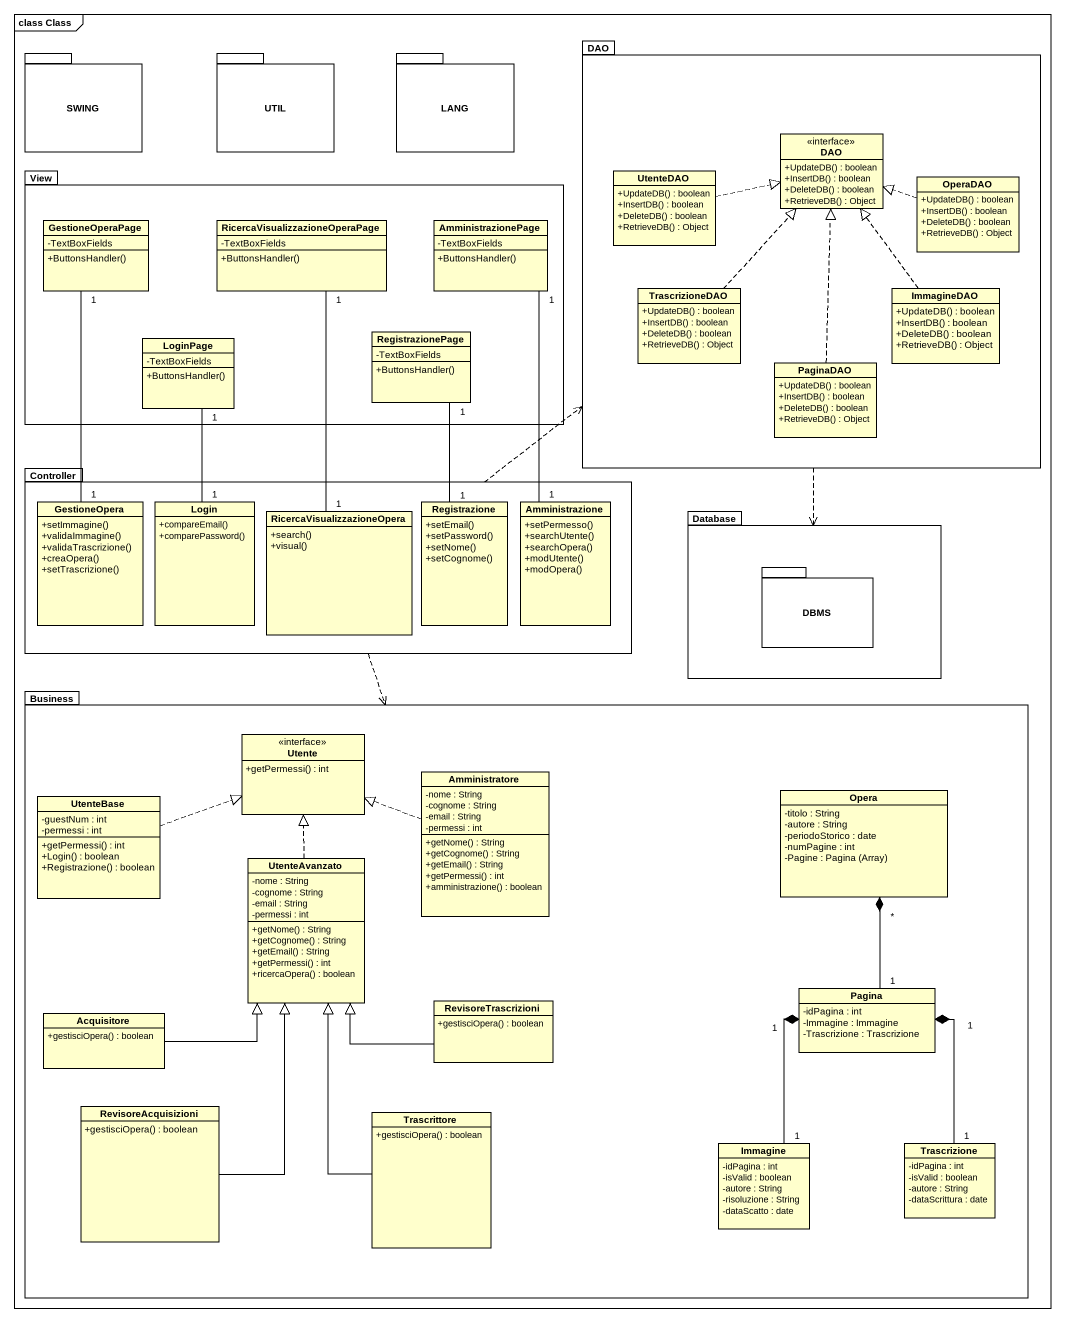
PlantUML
@startuml
mainframe class Class
hide circle
hide empty members
skinparam classAttributeIconSize 0
package SWING {
}
package UTIL {
}
package LANG {
}
package DAO {
  interface "DAO" as DAO_2 {
    +UpdateDB() : boolean
    +InsertDB() : boolean
    +DeleteDB() : boolean
    +RetrieveDB() : Object
  }
  class UtenteDAO {
    +UpdateDB() : boolean
    +InsertDB() : boolean
    +DeleteDB() : boolean
    +RetrieveDB() : Object
  }
  class OperaDAO {
    +UpdateDB() : boolean
    +InsertDB() : boolean
    +DeleteDB() : boolean
    +RetrieveDB() : Object
  }
  class TrascrizioneDAO {
    +UpdateDB() : boolean
    +InsertDB() : boolean
    +DeleteDB() : boolean
    +RetrieveDB() : Object
  }
  class ImmagineDAO {
    +UpdateDB() : boolean
    +InsertDB() : boolean
    +DeleteDB() : boolean
    +RetrieveDB() : Object
  }
  class PaginaDAO {
    +UpdateDB() : boolean
    +InsertDB() : boolean
    +DeleteDB() : boolean
    +RetrieveDB() : Object
  }
}
package View {
  class GestioneOperaPage {
    -TextBoxFields
    +ButtonsHandler()
  }
  class "RicercaVisualizzazioneOperaPage" as RicercaVisualizzazioneOperaP {
    -TextBoxFields
    +ButtonsHandler()
  }
  class AmministrazionePage {
    -TextBoxFields
    +ButtonsHandler()
  }
  class LoginPage {
    -TextBoxFields
    +ButtonsHandler()
  }
  class RegistrazionePage {
    -TextBoxFields
    +ButtonsHandler()
  }
}
package Controller {
  class GestioneOpera {
    +setImmagine()
    +validaImmagine()
    +validaTrascrizione()
    +creaOpera()
    +setTrascrizione()
  }
  class Login {
    +compareEmail()
    +comparePassword()
  }
  class RicercaVisualizzazioneOpera {
    +search()
    +visual()
  }
  class Registrazione {
    +setEmail()
    +setPassword()
    +setNome()
    +setCognome()
  }
  class Amministrazione {
    +setPermesso()
    +searchUtente()
    +searchOpera()
    +modUtente()
    +modOpera()
  }
}
package "Database" as Database_ {
  package DBMS {
  }
}
package Business {
  interface Utente {
    +getPermessi() : int
  }
  class Amministratore {
    -nome : String
    -cognome : String
    -email : String
    -permessi : int
    +getNome() : String
    +getCognome() : String
    +getEmail() : String
    +getPermessi() : int
    +amministrazione() : boolean
  }
  class Opera {
    -titolo : String
    -autore : String
    -periodoStorico : date
    -numPagine : int
    {field} -Pagine : Pagina (Array)
  }
  class UtenteBase {
    -guestNum : int
    -permessi : int
    +getPermessi() : int
    +Login() : boolean
    +Registrazione() : boolean
  }
  class UtenteAvanzato {
    -nome : String
    -cognome : String
    -email : String
    -permessi : int
    +getNome() : String
    +getCognome() : String
    +getEmail() : String
    +getPermessi() : int
    +ricercaOpera() : boolean
  }
  class Pagina {
    -idPagina : int
    -Immagine : Immagine
    -Trascrizione : Trascrizione
  }
  class Acquisitore {
    +gestisciOpera() : boolean
  }
  class RevisoreTrascrizioni {
    +gestisciOpera() : boolean
  }
  class RevisoreAcquisizioni {
    +gestisciOpera() : boolean
  }
  class Trascrittore {
    +gestisciOpera() : boolean
  }
  class Immagine {
    -idPagina : int
    -isValid : boolean
    -autore : String
    -risoluzione : String
    -dataScatto : date
  }
  class Trascrizione {
    -idPagina : int
    -isValid : boolean
    -autore : String
    -dataScrittura : date
  }
}
DAO ..> Database_
UtenteDAO .right.|> DAO_2
OperaDAO .left.|> DAO_2
GestioneOperaPage "1" -- "1" GestioneOpera
RicercaVisualizzazioneOperaP "1" -- "1" RicercaVisualizzazioneOpera
AmministrazionePage "1" -- "1" Amministrazione
TrascrizioneDAO .up.|> DAO_2
ImmagineDAO .up.|> DAO_2
LoginPage "1" -- "1" Login
RegistrazionePage "1" -- "1" Registrazione
PaginaDAO .up.|> DAO_2
Controller .up.> DAO
Controller ..> Business
Amministratore .left.|> Utente
Opera "*" *-- "1" Pagina
UtenteBase .right.|> Utente
UtenteAvanzato .up.|> Utente
Pagina "1" *-- "1" Immagine
Pagina "1" *-- "1" Trascrizione
Acquisitore -right-|> UtenteAvanzato
RevisoreTrascrizioni -left-|> UtenteAvanzato
RevisoreAcquisizioni -up-|> UtenteAvanzato
Trascrittore -up-|> UtenteAvanzato
@enduml
